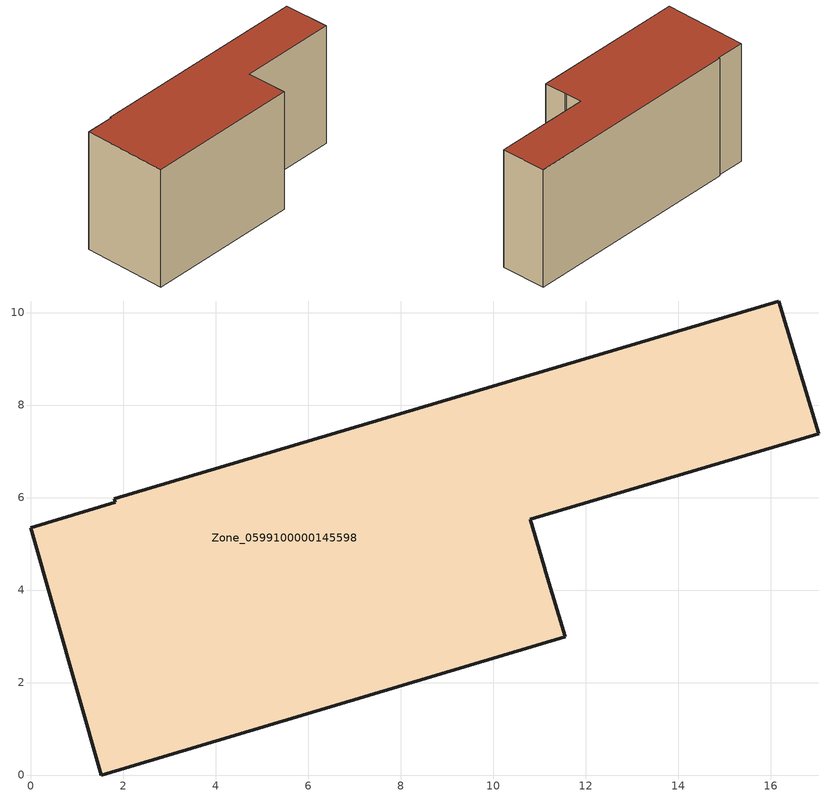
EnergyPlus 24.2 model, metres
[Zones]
Zone_0599100000145598
 floor ground (C_G): 1.82,5.9 1.8,5.97 16.17,10.25 17.03,7.38 10.79,5.53 11.1,4.5 11.14,4.38 11.55,2.99 1.52,0 0,5.35 z0
 wall outside (C_F): 17.03,7.38 16.17,10.25 1.8,5.97 1.82,5.9 0,5.35 1.52,0 11.55,2.99 11.14,4.38 11.1,4.5 10.79,5.53 17.03,7.38 z0:8.11
 roof outside (C_R): 11.14,4.38 11.1,4.5 10.79,5.53 17.03,7.38 16.17,10.25 1.8,5.97 1.82,5.9 0,5.35 1.52,0 11.55,2.99 z8.11
[BUILDING]
Pand.0599100000145598: North Axis=0; Terrain=City; Loads Convergence Tolerance Value=0.04; Temperature Convergence Tolerance Value=0.4; Solar Distribution=FullExterior; Maximum Number of Warmup Days=25; Minimum Number of Warmup Days=1
[Site:Location]
Rotterdam.The.Hague.AP_ZH_NLD Design_Conditions: Latitude=51.96; Longitude=4.45; Time Zone=1; Elevation=-4.5
[SITE:GROUNDTEMPERATURE:BUILDINGSURFACE]
18, 18, 18, 18, 18, 18, 18, 18, 18, 18, 18, 18
[MATERIAL] Thermal Absorptance=0.9; Solar Absorptance=0.7; Visible Absorptance=0.7
Name | Roughness | Thickness | Conductivity | Density | Specific Heat
G.TC.1975-1991 | MediumSmooth | 0.15 | 0.288461 | 540 | 1210
F.TC.1975-1991 | Rough | 0.3 | 0.230769 | 1920 | 840
R.TC.1975-1991 | MediumRough | 0.2 | 0.153846 | 1500 | 1000
[CONSTRUCTION]
C_G: G.TC.1975-1991
C_F: F.TC.1975-1991
C_R: R.TC.1975-1991
[ZONE]
Zone_0599100000145598: Type=1; Multiplier=1; Ceiling Height=Autocalculate; Volume=Autocalculate; Floor Area=autocalculate; Part of Total Floor Area=Yes
[ZONEINFILTRATION:DESIGNFLOWRATE]
Infil_Zone_0599100000145598: Zone or ZoneList or Space or SpaceList=Zone_0599100000145598; Schedule=AlwaysOn; Design Flow Rate Calculation Method=Flow/Area; Flow Rate per Floor Area=0.003; Constant Term Coefficient=1; Temperature Term Coefficient=0; Velocity Term Coefficient=0; Velocity Squared Term Coefficient=0
[HVACTEMPLATE:ZONE:IDEALLOADSAIRSYSTEM]
Zone_0599100000145598: Maximum Heating Supply Air Temperature=50; Minimum Cooling Supply Air Temperature=13; Maximum Heating Supply Air Humidity Ratio=0.0156; Minimum Cooling Supply Air Humidity Ratio=0.0077; Heating Limit=NoLimit; Cooling Limit=NoLimit; Dehumidification Control Type=ConstantSensibleHeatRatio; Cooling Sensible Heat Ratio=0.7; Dehumidification Setpoint=60; Humidification Control Type=None; Humidification Setpoint=30; Outdoor Air Method=None; Outdoor Air Flow Rate per Person=0.00944; Outdoor Air Flow Rate per Zone Floor Area=0; Outdoor Air Flow Rate per Zone=0; Demand Controlled Ventilation Type=None; Outdoor Air Economizer Type=NoEconomizer; Heat Recovery Type=None; Sensible Heat Recovery Effectiveness=0.7; Latent Heat Recovery Effectiveness=0.65
[ZONECONTROL:THERMOSTAT]
ThermostatControl_Zone_0599100000145598: Zone or ZoneList=Zone_0599100000145598; Control Type Schedule=DualSetpointControlType; Control 1=Thermostat_Zone_0599100000145598; Temperature Difference Between Cutout And Setpoint=0
[THERMOSTATSETPOINT:DUALSETPOINT]
Thermostat_Zone_0599100000145598: Heating Setpoint Temperature Schedule=HeatingSetpoint_Zone_0599100000145598; Cooling Setpoint Temperature Schedule=CoolingSetpoint_Zone_0599100000145598
[SCHEDULE:COMPACT]
HeatingSetpoint_Zone_0599100000145598: Through: 12/31, For: AllDays, Until: 24:00, 21
CoolingSetpoint_Zone_0599100000145598: Through: 12/31, For: AllDays, Until: 24:00, 24
DualSetpointControlType: Through: 12/31, For: AllDays, Until: 24:00, 4
AlwaysOn: Through: 12/31, For: AllDays, Until: 24:00, 1
